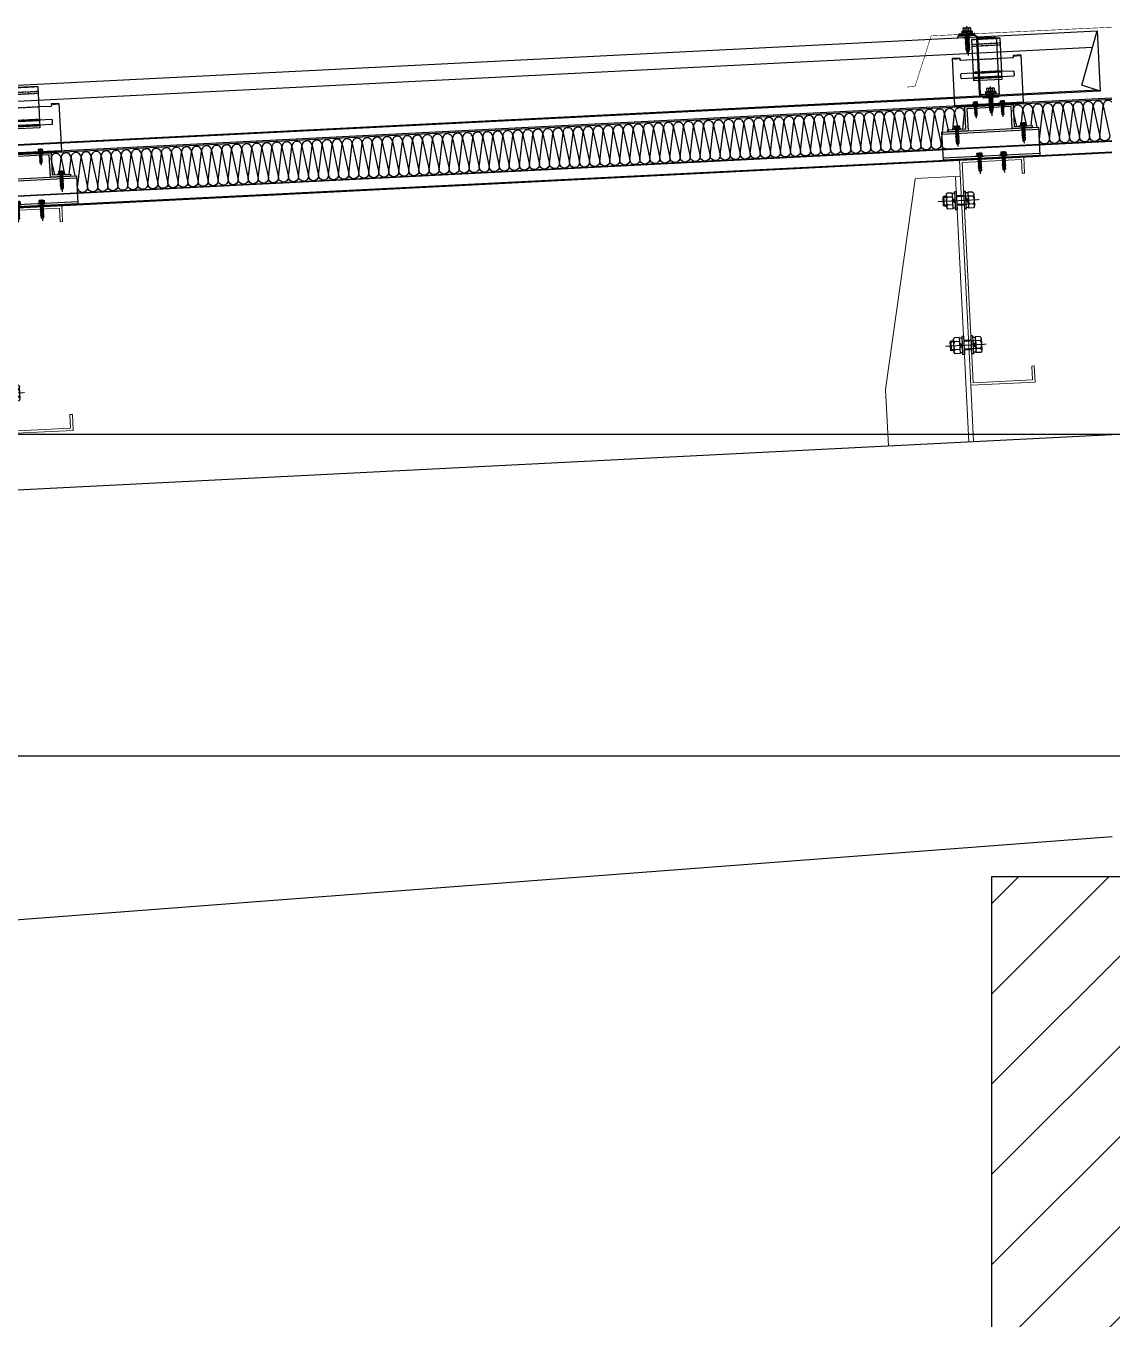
# Model space of a CAD drawing. Extents: x -599358 to 2865263, y -1062760 to 486533.
# Drawn here: x 985987 to 987337, y -666643 to -665035 of the extents above; entities that cross this region are included whole.
import ezdxf

# ---------------------------------------------------------------- set-up
doc = ezdxf.new("R2010")
doc.units = 0
for name, pattern in [('__DASH', [0.35, 0.25, -0.1]), ('CENTER', [2, 1.25, -0.25, 0.25, -0.25]), ('CENTER2', [28.575, 19.05, -3.175, 3.175, -3.175]), ('CONTINUOUS0', [0]), ('CONTINUOUS1', [0]), ('DASH', [0.35, 0.25, -0.1]), ('DOTE', [2.42, 2, -0.2, 0.02, -0.2])]:
    doc.linetypes.add(name, pattern=pattern)
for name, color, linetype in [('003_THICK', 7, 'CONTINUOUS1'), ('004_THIN', 6, 'CONTINUOUS0'), ('A-AXIS-DOTE', 14, 'DOTE'), ('A-HATCH-2', 251, 'Continuous'), ('A-LIN-V', 9, 'Continuous'), ('ACCESSORY', 11, 'Continuous'), ('BWM', 8, 'Continuous'), ('PJ', 151, 'Continuous'), ('SEAMLOK75 - SHEET', 6, 'Continuous'), ('wm-不锈钢钉 螺栓', 213, 'Continuous'), ('ZX', 1, 'CENTER2')]:
    doc.layers.add(name, color=color, linetype=linetype)
for name, color, linetype, lineweight in [('C18', 4, 'CENTER', 13), ('S-dim', 81, 'Continuous', 0), ('屋面板', 6, 'Continuous', 13), ('粗', 7, 'Continuous', 50), ('紧固件', 4, 'Continuous', 13)]:
    doc.layers.add(name, color=color, linetype=linetype, lineweight=lineweight)

# ---------------------------------------------------------------- blocks, each defined once
blk = doc.blocks.new('G$C2C10B007')
at = {"layer": 'A-LIN-V'}
h = blk.add_hatch(dxfattribs=at)
h.set_pattern_fill('ANSI31', color=252, scale=50)
h.set_pattern_definition([(45, (0, 400), (-56.1266, 56.1266), [])])
h.paths.add_polyline_path([(-150, 600), (-3050, 600), (-3050, 300), (3050, 300), (3050, 600), (150, 600), (150, 2100), (-150, 2100)])
blk.add_lwpolyline([(-150, 600), (-3050, 600), (-3050, 300), (3050, 300), (3050, 600), (150, 600), (150, 2100), (-150, 2100), (-150, 600)], dxfattribs=at)
blk = doc.blocks.new('55555')
at = {"layer": 'A-LIN-V', "color": 4}
for p, q in [((350, 700), (8250, 1100)), ((350, 0), (8250, 600))]:
    blk.add_line(p, q, dxfattribs=at)
at = {"layer": 'A-LIN-V'}
blk.add_blockref('G$C2C10B007', (8250, -1550), dxfattribs=at)
blk = doc.blocks.new('*X692')
at = {"color": 0}
for p, q in [((117.6, 205.9), (117.6, 205.9)), ((117.8, 207), (117.8, 207)), ((118, 206.4), (118, 206.4)), ((118.2, 205.7), (118.2, 205.7)), ((118.4, 206.8), (118.4, 206.8)), ((118.7, 206.2), (118.7, 206.2)), ((118.9, 207.3), (118.9, 207.3)), ((118.9, 205.5), (118.9, 205.5)), ((119.1, 206.6), (119.1, 206.6)), ((119.3, 205.9), (119.3, 205.9)), ((119.5, 207), (119.5, 207)), ((119.8, 206.4), (119.8, 206.4)), ((120, 205.7), (120, 205.7)), ((120.2, 206.8), (120.2, 206.8)), ((120.4, 206.2), (120.4, 206.2)), ((120.7, 207.3), (120.7, 207.3)), ((120.7, 205.5), (120.7, 205.5)), ((120.9, 206.6), (120.9, 206.6)), ((121.1, 205.9), (121.1, 205.9)), ((121.3, 207), (121.3, 207)), ((121.5, 206.4), (121.5, 206.4)), ((121.8, 205.7), (121.8, 205.7)), ((122, 206.8), (122, 206.8)), ((122.2, 206.2), (122.2, 206.2)), ((122.4, 207.3), (122.4, 207.3)), ((122.4, 205.5), (122.4, 205.5)), ((122.6, 206.6), (122.6, 206.6)), ((122.9, 205.9), (122.9, 205.9)), ((123.1, 207), (123.1, 207)), ((123.3, 206.4), (123.3, 206.4)), ((123.5, 205.7), (123.5, 205.7)), ((123.7, 206.8), (123.7, 206.8)), ((124, 206.2), (124, 206.2)), ((124.2, 207.3), (124.2, 207.3)), ((124.2, 205.5), (124.2, 205.5)), ((124.4, 206.6), (124.4, 206.6)), ((124.6, 205.9), (124.6, 205.9)), ((124.8, 207), (124.8, 207)), ((125.1, 206.4), (125.1, 206.4)), ((125.3, 205.7), (125.3, 205.7)), ((125.5, 206.8), (125.5, 206.8)), ((125.7, 206.2), (125.7, 206.2)), ((126, 207.3), (126, 207.3)), ((126, 205.5), (126, 205.5)), ((126.2, 206.6), (126.2, 206.6)), ((126.4, 205.9), (126.4, 205.9)), ((126.6, 207), (126.6, 207)), ((126.8, 206.4), (126.8, 206.4)), ((127.1, 205.7), (127.1, 205.7)), ((127.3, 206.8), (127.3, 206.8)), ((127.5, 206.2), (127.5, 206.2)), ((127.7, 207.3), (127.7, 207.3)), ((127.7, 205.5), (127.7, 205.5)), ((127.9, 206.6), (127.9, 206.6)), ((128.2, 205.9), (128.2, 205.9)), ((128.4, 207), (128.4, 207)), ((128.6, 206.4), (128.6, 206.4)), ((128.8, 205.7), (128.8, 205.7)), ((129, 206.8), (129, 206.8)), ((129.3, 206.2), (129.3, 206.2)), ((129.5, 207.3), (129.5, 207.3)), ((129.5, 205.5), (129.5, 205.5)), ((129.7, 206.6), (129.7, 206.6)), ((129.9, 205.9), (129.9, 205.9)), ((130.2, 207), (130.2, 207)), ((130.4, 206.4), (130.4, 206.4)), ((130.6, 205.7), (130.6, 205.7)), ((130.8, 206.8), (130.8, 206.8)), ((131, 206.2), (131, 206.2)), ((131.3, 207.3), (131.3, 207.3)), ((131.3, 205.5), (131.3, 205.5)), ((131.5, 206.6), (131.5, 206.6)), ((131.7, 205.9), (131.7, 205.9)), ((131.9, 207), (131.9, 207)), ((132.1, 206.4), (132.1, 206.4)), ((132.4, 205.7), (132.4, 205.7))]:
    blk.add_line(p, q, dxfattribs=at)
blk = doc.blocks.new('不锈钢自攻钉')
at = {"layer": 'wm-不锈钢钉 螺栓'}
for p, q in [((1047.7, 683.9), (1049.9, 685.1)), ((1047.7, 683.9), (1061.3, 683.9)), ((1047.7, 683.9), (1048.1, 683)), ((1048.1, 683), (1054.5, 683)), ((1048.2, 683), (1048.2, 681.3)), ((1048.2, 681.3), (1054.5, 681.3)), ((1049.9, 688.1), (1049.9, 685.1)), ((1049.9, 685.1), (1059.2, 685.1)), ((1051, 688.5), (1058, 688.5)), ((1057.3, 680.9), (1051.8, 679.8)), ((1051.8, 679.8), (1052.5, 680.3)), ((1051.8, 679.8), (1052.5, 679.4)), ((1057.3, 678.7), (1051.8, 677.7)), ((1051.8, 677.7), (1052.5, 678.1)), ((1051.8, 677.7), (1052.5, 677.2)), ((1057.3, 676.6), (1051.8, 675.5)), ((1051.8, 675.5), (1052.5, 676)), ((1051.8, 675.5), (1052.5, 675.1)), ((1052.2, 688.1), (1052.2, 685.1)), ((1052.5, 680.3), (1056.5, 681.3)), ((1052.5, 681.3), (1052.5, 680.3)), ((1052.5, 679.4), (1056.5, 680.4)), ((1052.5, 679.4), (1052.5, 678.1)), ((1052.5, 678.1), (1056.5, 679.2)), ((1052.5, 677.2), (1056.5, 678.3)), ((1052.5, 677.2), (1052.5, 676)), ((1052.5, 676), (1056.5, 677)), ((1052.5, 675.1), (1056.5, 676.1)), ((1054.5, 690.6), (1054.5, 654.1)), ((1061, 683), (1054.5, 683)), ((1060.9, 681.3), (1054.5, 681.3)), ((1057.3, 680.9), (1056.5, 681.3)), ((1057.3, 680.9), (1056.5, 680.4)), ((1056.5, 680.4), (1056.5, 679.2)), ((1057.3, 678.7), (1056.5, 679.2)), ((1057.3, 678.7), (1056.5, 678.3)), ((1056.5, 678.3), (1056.5, 677)), ((1056.5, 678.3), (1056.5, 677)), ((1057.3, 676.6), (1056.5, 677)), ((1057.3, 676.6), (1056.5, 676.1)), ((1056.5, 676.1), (1056.5, 674.9)), ((1056.5, 676.1), (1056.5, 674.9)), ((1056.8, 688.1), (1056.8, 685.1)), ((1059.2, 688.1), (1059.2, 685.1)), ((1061.3, 683.9), (1059.2, 685.1)), ((1060.9, 683), (1060.9, 681.3)), ((1061.3, 683.9), (1061, 683)), ((1057.3, 674.4), (1051.8, 673.4)), ((1051.8, 673.4), (1052.5, 673.8)), ((1051.8, 673.4), (1052.5, 672.9)), ((1057.3, 672.3), (1051.8, 671.2)), ((1051.8, 671.2), (1052.5, 671.7)), ((1051.8, 671.2), (1052.5, 670.8)), ((1057.3, 670.1), (1051.8, 669.1)), ((1051.8, 669.1), (1052.5, 669.5)), ((1051.8, 669.1), (1052.5, 668.6)), ((1057.3, 668), (1051.8, 666.9)), ((1051.8, 666.9), (1052.5, 667.4)), ((1051.8, 666.9), (1052.5, 666.5)), ((1057.3, 665.9), (1051.8, 664.8)), ((1051.8, 664.8), (1052.5, 665.2)), ((1051.8, 664.8), (1052.5, 664.3)), ((1057.3, 663.7), (1051.8, 662.6)), ((1051.8, 662.6), (1052.5, 663.1)), ((1051.8, 662.6), (1052.7, 662.2)), ((1052.5, 675.1), (1052.5, 673.8)), ((1052.5, 673.8), (1056.5, 674.9)), ((1052.5, 672.9), (1056.5, 674)), ((1052.5, 672.9), (1052.5, 671.7)), ((1052.5, 671.7), (1056.5, 672.7)), ((1052.5, 670.8), (1056.5, 671.9)), ((1052.5, 670.8), (1052.5, 669.5)), ((1052.5, 669.5), (1056.5, 670.6)), ((1052.5, 668.6), (1056.5, 669.7)), ((1052.5, 668.6), (1052.5, 667.4)), ((1052.5, 667.4), (1056.5, 668.4)), ((1052.5, 666.5), (1056.5, 667.6)), ((1052.5, 666.5), (1052.5, 665.2)), ((1052.5, 665.2), (1056.5, 666.3)), ((1052.5, 664.3), (1056.5, 665.4)), ((1052.5, 664.3), (1052.5, 663.1)), ((1052.5, 663.1), (1056.5, 664.1)), ((1056.9, 661.4), (1052.5, 660.5)), ((1052.5, 660.5), (1053.1, 661)), ((1052.5, 660.5), (1053.4, 660.2)), ((1052.7, 662.2), (1056.5, 663.3)), ((1052.7, 662.2), (1053.1, 661)), ((1053.1, 661), (1056.2, 661.8)), ((1054.8, 661.4), (1053.1, 661)), ((1053.4, 660.2), (1055.1, 660.7)), ((1053.4, 660.2), (1053.6, 659.4)), ((1053.6, 659.4), (1053.8, 659)), ((1053.8, 659), (1055.4, 659.4)), ((1054.8, 661.4), (1056.2, 661.8)), ((1054.8, 659.2), (1055.4, 659.4)), ((1055.1, 660.7), (1055.9, 660.9)), ((1055.4, 659.4), (1055.6, 660)), ((1055.4, 659.4), (1056, 659)), ((1055.9, 660.9), (1055.6, 660)), ((1056.9, 661.4), (1055.9, 660.9)), ((1056.2, 661.8), (1056.5, 662.7)), ((1056.2, 661.8), (1056.9, 661.4)), ((1057.3, 674.4), (1056.5, 674.9)), ((1057.3, 674.4), (1056.5, 674)), ((1056.5, 674), (1056.5, 672.7)), ((1056.5, 674), (1056.5, 672.7)), ((1057.3, 672.3), (1056.5, 672.7)), ((1057.3, 672.3), (1056.5, 671.9)), ((1056.5, 671.9), (1056.5, 670.6)), ((1056.5, 671.9), (1056.5, 670.6)), ((1057.3, 670.1), (1056.5, 670.6)), ((1057.3, 670.1), (1056.5, 669.7)), ((1056.5, 669.7), (1056.5, 668.4)), ((1056.5, 669.7), (1056.5, 668.4)), ((1057.3, 668), (1056.5, 668.4)), ((1057.3, 668), (1056.5, 667.6)), ((1056.5, 667.6), (1056.5, 666.3)), ((1056.5, 667.6), (1056.5, 666.3)), ((1057.3, 665.9), (1056.5, 666.3)), ((1057.3, 665.9), (1056.5, 665.4)), ((1056.5, 665.4), (1056.5, 664.1)), ((1056.5, 665.4), (1056.5, 664.1)), ((1057.3, 663.7), (1056.5, 664.1)), ((1057.3, 663.7), (1056.5, 663.3)), ((1056.5, 663.3), (1056.5, 662.7)), ((1056.5, 663.3), (1056.5, 662.7)), ((1056, 659), (1053.1, 658.4)), ((1053.1, 658.4), (1053.8, 659)), ((1053.1, 658.4), (1054, 658.1)), ((1054.8, 659.2), (1053.8, 659)), ((1054, 658.1), (1054.1, 658.2)), ((1054, 658.1), (1054.5, 656.6)), ((1054.1, 658.2), (1055.1, 658.4)), ((1054.5, 656.6), (1055.1, 658.4)), ((1056, 659), (1055.1, 658.4))]:
    blk.add_line(p, q, dxfattribs=at)
for centre, radius, start, end in [((1051, 686.8), 1.75, 48.3968, 131.6032), ((1054.5, 682.2), 6.35, 68.4898, 111.5102), ((1058, 686.8), 1.75, 48.3968, 131.6032)]:
    blk.add_arc(centre, radius, start, end, dxfattribs=at)
for points in [[(1057.3, 680.9), (1056.5, 680.4), (1054.5, 680.4), (1054.5, 679.9)], [(1057.3, 678.7), (1056.5, 678.3), (1054.5, 678.2), (1054.5, 677.8)], [(1057.3, 676.6), (1056.5, 676.1), (1054.5, 676.1), (1054.5, 675.6)], [(1057.3, 674.4), (1056.5, 674), (1054.5, 673.9), (1054.5, 673.5)], [(1057.3, 672.3), (1056.5, 671.9), (1054.5, 671.8), (1054.5, 671.3)], [(1057.3, 670.1), (1056.5, 669.7), (1054.5, 669.6), (1054.5, 669.2)], [(1057.3, 668), (1056.5, 667.6), (1054.5, 667.5), (1054.5, 667)], [(1057.3, 665.9), (1056.5, 665.4), (1054.5, 665.3), (1054.5, 664.9)], [(1057.3, 663.7), (1056.5, 663.3), (1054.5, 663.2), (1054.5, 662.7)], [(1056.9, 661.4), (1055.9, 660.9), (1054.5, 660.9), (1054.5, 660.5)], [(1056, 659), (1055.1, 658.4), (1054.5, 658.7), (1054.5, 658.3)]]:
    blk.add_solid(points, dxfattribs=at)
at = {"layer": 'wm-不锈钢钉 螺栓', "xscale": 0.8461538461524469, "yscale": 0.8461538461524469, "zscale": 0.8461538461524469}
blk.add_blockref('*X692', (948.7, 507.5), dxfattribs=at)
blk = doc.blocks.new('dddtttt')
h = blk.add_hatch()
h.set_pattern_fill('DOTS', color=256, scale=0.25, angle=-1.0757, style=0)
h.set_pattern_definition([(174.28895835, (-51705.5022, 4347.26674), (-0.157958908, 0.4146518906), [0, -0.396875])])
edge = h.paths.add_edge_path()
edge.add_line((87722.1, 17077.4), (87740.6, 17078.3))
edge.add_arc((87740.6, 17079), 0.75, 272.8624, 362.8624)
edge.add_line((87741.3, 17079.1), (87741.3, 17079.6))
edge.add_arc((87740.5, 17079.5), 0.75, 2.8624, 92.8624)
edge.add_line((87740.5, 17080.3), (87722, 17079.4))
edge.add_arc((87722.1, 17078.6), 0.75, 92.8624, 182.8624)
edge.add_line((87721.3, 17078.6), (87721.3, 17078.1))
edge.add_arc((87722.1, 17078.1), 0.75, 182.8624, 272.8624)
h = blk.add_hatch()
h.set_pattern_fill('DOTS', color=256, scale=0.25, angle=-1.0757, style=0)
h.set_pattern_definition([(174.28895835, (-51737.76452, 4272.00854), (-0.157958908, 0.4146518906), [0, -0.396875])])
edge = h.paths.add_edge_path()
edge.add_line((87752.1, 17000.6), (87770.6, 17001.5))
edge.add_arc((87770.5, 17002.2), 0.75, 272.8624, 362.8624)
edge.add_line((87771.3, 17002.3), (87771.3, 17002.8))
edge.add_arc((87770.5, 17002.7), 0.75, 2.8624, 92.8624)
edge.add_line((87770.5, 17003.5), (87752, 17002.6))
edge.add_arc((87752, 17001.8), 0.75, 92.8624, 182.8624)
edge.add_line((87751.3, 17001.8), (87751.3, 17001.3))
edge.add_arc((87752.1, 17001.3), 0.75, 182.8624, 272.8624)
at = {"elevation": 1.9}
blk.add_lwpolyline([(87772, 17005.4), (87750.6, 17004.3, -0.414214), (87748.5, 17006.2), (87745.1, 17074.5, 0.414214), (87741.4, 17077.8), (87719.9, 17076.7), (87720, 17075.2), (87741.5, 17076.3, -0.414214), (87743.6, 17074.4), (87747, 17006.1, 0.414214), (87750.6, 17002.8), (87772.1, 17003.9), (87772.1, 17003.9), (87768.7, 17072.2, 0.414214), (87765, 17075.5), (87745.1, 17074.5)], format="xyb", dxfattribs=at)
for points in [[(87722.1, 17077.4), (87740.6, 17078.3, 0.414214), (87741.3, 17079.1), (87741.3, 17079.6, 0.414214), (87740.5, 17080.3), (87722, 17079.4, 0.414214), (87721.3, 17078.6), (87721.3, 17078.1, 0.414214)], [(87752.1, 17000.6), (87770.6, 17001.5, 0.414214), (87771.3, 17002.3), (87771.3, 17002.8, 0.414214), (87770.5, 17003.5), (87752, 17002.6, 0.414214), (87751.3, 17001.8), (87751.3, 17001.3, 0.414214)]]:
    blk.add_lwpolyline(points, format="xyb", close=True, dxfattribs=at)
at = {"layer": 'wm-不锈钢钉 螺栓', "rotation": 2.850368667976888}
for p in [(86712.3, 16347.4, -598.2), (86741.7, 16272.4, 1.9)]:
    blk.add_blockref('不锈钢自攻钉', p, dxfattribs=at)
blk = doc.blocks.new('34t65')
at = {"color": 2, "ltscale": 50}
for p, q in [((1430037, 238183.4), (1430157, 238183.4)), ((1430037, 238148.4), (1430037, 238183.4)), ((1430037, 238180.9), (1430157, 238180.9)), ((1430157, 238183.4), (1430157, 238148.4)), ((1430157, 238150.9), (1430037, 238150.9)), ((1430157, 238148.4), (1430037, 238148.4))]:
    blk.add_line(p, q, dxfattribs=at)
blk = doc.blocks.new('*U1726')
at = {"layer": 'PJ'}
for p, q in [((-4.4, 0.5), (-4.4, 0)), ((4.4, 0), (-4.4, 0)), ((-4.1, 0.8), (-3.1, 1)), ((4.1, 0.8), (-4.1, 0.8)), ((-3.1, 3.9), (-3.1, 1)), ((3.1, 1), (-3.1, 1)), ((2.3, 4.2), (-2.3, 4.2)), ((-2, 0.8), (-1.5, 1)), ((-1.5, 3.9), (-1.5, 1)), ((-1.5, 0), (-1.5, -1.6)), ((1.5, 3.9), (1.5, 1)), ((2.2, 0.8), (1.5, 1)), ((1.5, 0), (1.5, -1.1)), ((3.1, 3.9), (3.1, 1)), ((4.1, 0.8), (3.1, 1)), ((4.4, 0.5), (4.4, 0)), ((-2.1, -1.9), (2.1, -1.4)), ((-2.1, -1.9), (-1.5, -1.6)), ((-2.1, -1.9), (-1.5, -2.2)), ((-2.1, -3.3), (2.1, -2.8)), ((-2.1, -3.3), (-1.5, -3)), ((-2.1, -3.3), (-1.5, -3.6)), ((-2.1, -4.7), (2.1, -4.2)), ((-2.1, -4.7), (-1.5, -4.4)), ((-2.1, -4.7), (-1.5, -5)), ((-2.1, -6.1), (2.1, -5.6)), ((-2.1, -6.1), (-1.5, -5.8)), ((-2.1, -6.1), (-1.5, -6.4)), ((-2.1, -7.5), (2.1, -7)), ((-2.1, -7.5), (-1.5, -7.2)), ((-2.1, -7.5), (-1.5, -7.8)), ((-2.1, -8.9), (2.1, -8.4)), ((-2.1, -8.9), (-1.5, -8.6)), ((-2.1, -8.9), (-1.5, -9.2)), ((-2.1, -10.3), (2.1, -9.8)), ((-2.1, -10.3), (-1.5, -10)), ((-2.1, -10.3), (-1.5, -10.6)), ((-2.1, -11.7), (2.1, -11.2)), ((-2.1, -11.7), (-1.5, -11.4)), ((-2.1, -11.7), (-1.5, -12)), ((-2.1, -13.1), (-1.5, -12.8)), ((-2.1, -13.1), (-1.1, -13)), ((-2.1, -13.1), (-1.5, -13.4)), ((-1.5, -1.6), (1.5, -1.1)), ((-1.5, -2.2), (1.5, -1.7)), ((-1.5, -2.2), (-1.5, -3)), ((-1.5, -3), (1.5, -2.5)), ((-1.5, -3.6), (1.5, -3.1)), ((-1.5, -3.6), (-1.5, -4.4)), ((-1.5, -4.4), (1.5, -3.9)), ((-1.5, -5), (1.5, -4.5)), ((-1.5, -5), (-1.5, -5.8)), ((-1.5, -5.8), (1.5, -5.3)), ((-1.5, -6.4), (1.5, -5.9)), ((-1.5, -6.4), (-1.5, -7.2)), ((-1.5, -7.2), (1.5, -6.7)), ((-1.5, -7.8), (1.5, -7.3)), ((-1.5, -7.8), (-1.5, -8.6)), ((-1.5, -8.6), (1.5, -8.1)), ((-1.5, -9.2), (1.5, -8.7)), ((-1.5, -9.2), (-1.5, -10)), ((-1.5, -10), (1.5, -9.5)), ((-1.5, -10.6), (1.5, -10.1)), ((-1.5, -10.6), (-1.5, -11.4)), ((-1.5, -11.4), (1.5, -10.9)), ((-1.5, -12), (1.5, -11.5)), ((-1.5, -12), (-1.5, -12.8)), ((-1.5, -12.8), (-1, -12.7)), ((-1.5, -13.4), (-1.5, -17.2)), ((-1.5, -13.4), (-1.3, -13.4)), ((0.6, -12.4), (1.5, -12.3)), ((0.7, -12.8), (2.1, -12.6)), ((0.7, -13), (1.5, -12.9)), ((0.7, -13.8), (1.5, -13.7)), ((0.7, -14.2), (2.1, -14)), ((0.7, -14.4), (1.5, -14.3)), ((1.5, -0.3), (1.5, -1.1)), ((2.1, -1.4), (1.5, -1.1)), ((2.1, -1.4), (1.5, -1.7)), ((1.5, -1.7), (1.5, -2.5)), ((2.1, -2.8), (1.5, -2.5)), ((2.1, -2.8), (1.5, -3.1)), ((1.5, -3.1), (1.5, -3.9)), ((2.1, -4.2), (1.5, -3.9)), ((2.1, -4.2), (1.5, -4.5)), ((1.5, -4.5), (1.5, -5.3)), ((2.1, -5.6), (1.5, -5.3)), ((2.1, -5.6), (1.5, -5.9)), ((1.5, -5.9), (1.5, -6.7)), ((2.1, -7), (1.5, -6.7)), ((2.1, -7), (1.5, -7.3)), ((1.5, -7.3), (1.5, -8.1)), ((2.1, -8.4), (1.5, -8.1)), ((2.1, -8.4), (1.5, -8.7)), ((1.5, -8.7), (1.5, -9.5)), ((2.1, -9.8), (1.5, -9.5)), ((2.1, -9.8), (1.5, -10.1)), ((1.5, -10.1), (1.5, -10.9)), ((2.1, -11.2), (1.5, -10.9)), ((2.1, -11.2), (1.5, -11.5)), ((1.5, -11.5), (1.5, -12.3)), ((2.1, -12.6), (1.5, -12.3)), ((2.1, -12.6), (1.5, -12.9)), ((1.5, -12.9), (1.5, -13.7)), ((2.1, -14), (1.5, -13.7)), ((2.1, -14), (1.5, -14.3)), ((1.5, -14.3), (1.5, -17.2)), ((0, -18.6), (-1.5, -17.2)), ((0, -18.6), (1.5, -17.2))]:
    blk.add_line(p, q, dxfattribs=at)
blk.add_lwpolyline([(0, -18.6), (0.7, -14.4), (0.7, -12.7, 0.417657), (0.4, -12.4, 0.097062), (-1, -12.7), (-1.5, -13.8)], format="xyb", dxfattribs=at)
for centre, radius, start, end in [((-4.1, 0.5), 0.3, 90, 180), ((-2.3, 3.3), 0.951, 35.4009, 144.5991), ((0, 1), 3.2, 61.0594, 118.9406), ((2.3, 3.3), 0.951, 35.4009, 144.5991), ((4.1, 0.5), 0.3, 0, 90)]:
    blk.add_arc(centre, radius, start, end, dxfattribs=at)
at = {"layer": 'ZX', "ltscale": 0.2}
blk.add_line((0, 4.9), (0, -21), dxfattribs=at)
blk = doc.blocks.new('A$C2F3B4A73')
at = {"layer": '粗', "lineweight": -2}
for p, q in [((25.2, 101.1), (60.4, 101.1)), ((25.2, 101.1), (25.2, 49.6)), ((60.4, 101.1), (60.4, 49.6)), ((0, 78.7), (9.6, 78.7)), ((0, 78.7), (0, 19.8)), ((9.6, 78.7), (9.6, 76.3)), ((10.4, 75.5), (25.2, 75.5)), ((60.4, 75.5), (75.2, 75.5)), ((76, 78.7), (85.6, 78.7)), ((76, 78.7), (76, 76.3)), ((85.6, 78.7), (85.6, 19.8)), ((9.6, 58.4), (9.6, 53.6)), ((10.4, 59.2), (25.2, 59.2)), ((10.4, 52.8), (25.2, 52.8)), ((25.2, 58.4), (60.4, 58.4)), ((25.2, 53.6), (60.4, 53.6)), ((25.2, 49.6), (60.4, 49.6)), ((60.4, 59.2), (75.2, 59.2)), ((60.4, 52.8), (75.2, 52.8)), ((76, 58.4), (76, 53.6)), ((0, 19.8), (85.6, 19.8)), ((0, 18.8), (0, 19.8)), ((0, 18.8), (85.6, 18.8)), ((14.4, 19.8), (14.4, 18.8)), ((71.2, 19.8), (71.2, 18.8)), ((85.6, 19.8), (85.6, 18.8))]:
    blk.add_line(p, q, dxfattribs=at)
at = {"layer": '粗', "linetype": 'DASH', "lineweight": -2}
for p, q in [((25.2, 100.6), (60.4, 100.6)), ((25.2, 94.7), (60.4, 94.7)), ((25.2, 92.3), (60.4, 92.3)), ((0, 77.7), (9.6, 77.7)), ((25.2, 75.5), (60.4, 75.5)), ((76, 77.7), (85.6, 77.7)), ((25.2, 60), (60.4, 60)), ((25.2, 59.2), (60.4, 59.2)), ((25.2, 52.8), (60.4, 52.8)), ((25.2, 52), (60.4, 52)), ((16, 19.8), (16, 18.8)), ((21.6, 19.8), (21.6, 18.8)), ((29.6, 19.8), (29.6, 18.8)), ((35.2, 19.8), (35.2, 18.8)), ((50.4, 19.8), (50.4, 18.8)), ((56, 19.8), (56, 18.8)), ((64, 19.8), (64, 18.8)), ((69.6, 19.8), (69.6, 18.8))]:
    blk.add_line(p, q, dxfattribs=at)
at = {"layer": '粗', "lineweight": -2}
for centre, start, end in [((10.4, 76.3), 180, 270), ((75.2, 76.3), 270, 0), ((10.4, 58.4), 90, 180), ((10.4, 53.6), 180, 270), ((75.2, 58.4), 0, 90), ((75.2, 53.6), 270, 0)]:
    blk.add_arc(centre, 0.8, start, end, dxfattribs=at)
at = {"layer": '紧固件', "color": 2, "yscale": 0.8, "zscale": 0.8}
for p, xscale in [((26.1, 19.8), 0.8), ((59.5, 19.8), -0.8)]:
    blk.add_blockref('*U1726', p, dxfattribs=dict(at, xscale=xscale))
blk = doc.blocks.new('A$C51791418')
blk.add_blockref('A$C2F3B4A73', (-42.8, -15.8))
blk = doc.blocks.new('*U1756')
at = {"layer": '003_THICK', "color": 2}
for points in [[(-11, 13.1, 0.611769), (-11, 6.5, 0.611769)], [(-11, 6.5, 0.305859), (-11, -6.5, 0.305859)], [(31.2, 6.5, 0.61177), (31.2, 13.1, 0.61177)], [(31.2, -6.5, 0.305858), (31.2, 6.5, 0.305858)], [(-11, -6.5, 0.611769), (-11, -13.1, 0.611769)], [(31.2, -13.1, 0.61177), (31.2, -6.5, 0.61177)]]:
    blk.add_lwpolyline(points, format="xyb", dxfattribs=at)
for points in [[(-13, 9.8), (-13, -9.8)], [(-11, 13.1), (-3, 13.1)], [(-11, 6.5), (-3, 6.5)], [(-3.6, 8), (-3.6, -8)], [(-3, 13.1), (-3, -13.1)], [(-3, 12.1), (1.1, 12.1)], [(-3, 0), (1.1, 4.1)], [(-3, -4.1), (1.1, 0)], [(1.1, 15), (4.1, 15)], [(1.1, 15), (1.1, -15)], [(4.1, 15), (4.1, -15)], [(4.1, 8), (16.1, 8)], [(16.1, 15), (16.1, -15)], [(16.1, 15), (19.1, 15)], [(19.1, 15), (19.1, -15)], [(19.1, 12.1), (23.2, 12.1)], [(19.1, 0), (23.2, 4.1)], [(23.2, 13.1), (23.2, -13.1)], [(23.2, 13.1), (31.2, 13.1)], [(23.2, 6.5), (31.2, 6.5)], [(33.2, 9.8), (33.2, -9.8)], [(33.2, 8), (37.5, 8)], [(37.5, 8), (37.5, -8)], [(37.5, 8), (39, 6.5)], [(39, 6.5), (39, -6.5)], [(-11, -6.5), (-3, -6.5)], [(-11, -13.1), (-3, -13.1)], [(-3, -12.1), (1.1, -12.1)], [(1.1, -15), (4.1, -15)], [(4.1, -8), (16.1, -8)], [(16.1, -15), (19.1, -15)], [(19.1, -4.1), (23.2, 0)], [(19.1, -12.1), (23.2, -12.1)], [(23.2, -6.5), (31.2, -6.5)], [(23.2, -13.1), (31.2, -13.1)], [(33.2, -8), (37.5, -8)], [(37.5, -8), (39, -6.5)]]:
    blk.add_lwpolyline(points, dxfattribs=at)
at = {"layer": '004_THIN', "color": 2}
for points in [[(-3.6, 6.5), (16.1, 6.5)], [(33.2, 6.5), (39, 6.5)], [(-3.6, -6.5), (16.1, -6.5)], [(33.2, -6.5), (39, -6.5)]]:
    blk.add_lwpolyline(points, dxfattribs=at)
at = {"layer": 'C18', "color": 1, "ltscale": 0.6}
blk.add_lwpolyline([(-21, 0), (47, 0)], dxfattribs=at)
blk = doc.blocks.new('*U1755')
at = {"layer": '003_THICK', "color": 2}
for points in [[(-11, 13.1, 0.611769), (-11, 6.5, 0.611769)], [(-11, 6.5, 0.305859), (-11, -6.5, 0.305859)], [(31.2, 6.5, 0.61177), (31.2, 13.1, 0.61177)], [(31.2, -6.5, 0.305858), (31.2, 6.5, 0.305858)], [(-11, -6.5, 0.611769), (-11, -13.1, 0.611769)], [(31.2, -13.1, 0.61177), (31.2, -6.5, 0.61177)]]:
    blk.add_lwpolyline(points, format="xyb", dxfattribs=at)
for points in [[(-13, 9.8), (-13, -9.8)], [(-11, 13.1), (-3, 13.1)], [(-11, 6.5), (-3, 6.5)], [(-3.6, 8), (-3.6, -8)], [(-3, 13.1), (-3, -13.1)], [(-3, 12.1), (1.1, 12.1)], [(-3, 0), (1.1, 4.1)], [(-3, -4.1), (1.1, 0)], [(1.1, 15), (4.1, 15)], [(1.1, 15), (1.1, -15)], [(4.1, 15), (4.1, -15)], [(4.1, 8), (16.1, 8)], [(16.1, 15), (16.1, -15)], [(16.1, 15), (19.1, 15)], [(19.1, 15), (19.1, -15)], [(19.1, 12.1), (23.2, 12.1)], [(19.1, 0), (23.2, 4.1)], [(23.2, 13.1), (23.2, -13.1)], [(23.2, 13.1), (31.2, 13.1)], [(23.2, 6.5), (31.2, 6.5)], [(33.2, 9.8), (33.2, -9.8)], [(33.2, 8), (37.5, 8)], [(37.5, 8), (37.5, -8)], [(37.5, 8), (39, 6.5)], [(39, 6.5), (39, -6.5)], [(-11, -6.5), (-3, -6.5)], [(-11, -13.1), (-3, -13.1)], [(-3, -12.1), (1.1, -12.1)], [(1.1, -15), (4.1, -15)], [(4.1, -8), (16.1, -8)], [(16.1, -15), (19.1, -15)], [(19.1, -4.1), (23.2, 0)], [(19.1, -12.1), (23.2, -12.1)], [(23.2, -6.5), (31.2, -6.5)], [(23.2, -13.1), (31.2, -13.1)], [(33.2, -8), (37.5, -8)], [(37.5, -8), (39, -6.5)]]:
    blk.add_lwpolyline(points, dxfattribs=at)
at = {"layer": '004_THIN', "color": 2}
for points in [[(-3.6, 6.5), (16.1, 6.5)], [(33.2, 6.5), (39, 6.5)], [(-3.6, -6.5), (16.1, -6.5)], [(33.2, -6.5), (39, -6.5)]]:
    blk.add_lwpolyline(points, dxfattribs=at)
at = {"layer": 'C18', "color": 1, "ltscale": 0.6}
blk.add_lwpolyline([(-21, 0), (47, 0)], dxfattribs=at)
blk = doc.blocks.new('1112')
at = {"color": 2}
blk.add_lwpolyline([(1432456, 238570.9), (1432478.5, 238570.9), (1432478.5, 238598.4), (1432538.5, 238598.4), (1432538.5, 238570.9), (1432561, 238570.9), (1432561, 238568.4), (1432536, 238568.4), (1432536, 238595.9), (1432481, 238595.9), (1432481, 238568.4), (1432456, 238568.4)], close=True, dxfattribs=at)
at = {"layer": 'S-dim', "ltscale": 10}
for p, q in [((1432412.5, 238512.7), (1432468.5, 238512.7)), ((1432412.5, 238511.6), (1432362.5, 238252.3)), ((1432462.5, 238511.6), (1432462.5, 238182.3)), ((1432362.5, 238252.3), (1432362.5, 238182.3)), ((1432468.5, 238252.3), (1432468.5, 238182.3)), ((1432362.5, 238182.3), (1432468.5, 238182.3))]:
    blk.add_line(p, q, dxfattribs=at)
at = {"layer": 'S-dim', "color": 6, "ltscale": 10}
blk.add_lwpolyline([(1432548.5, 238512.3), (1432548.5, 238532.3), (1432468.5, 238532.3), (1432468.5, 238252.3), (1432548.5, 238252.3), (1432548.5, 238272.3), (1432545.5, 238272.3), (1432545.5, 238255.3), (1432471.5, 238255.3), (1432471.5, 238529.3), (1432545.5, 238529.3), (1432545.5, 238512.3)], close=True, dxfattribs=at)
blk.add_blockref('34t65', (2411.5, 385))
at = {"xscale": -0.7500000000000001, "yscale": 0.7500000000000001, "zscale": 0.7500000000000001, "rotation": 359.9999999722328}
for name, p in [('*U1756', (1432474.6, 238482.3)), ('*U1755', (1432474.6, 238302.3))]:
    blk.add_blockref(name, p, dxfattribs=at)
at = {"layer": 'SEAMLOK75 - SHEET', "xscale": -1}
blk.add_blockref('A$C51791418', (1432508.5, 238596.4), dxfattribs=at)
at = {"layer": '紧固件', "xscale": -1.023999999801318, "yscale": 1.023999999801318, "zscale": 1.023999999801318}
for p in [(1432467.3, 238570.9), (1432549.8, 238570.9, 0), (1432493.5, 238535.9), (1432523.5, 238535.9)]:
    blk.add_blockref('*U1726', p, dxfattribs=at)

msp = doc.modelspace()

# ---------------------------------------------------------------- linework, layer by layer
at = {"color": 1, "ltscale": 50}
for p, q in [((987337.1, -665125.2), (979529.6, -665518)), ((987337.1, -665126.7), (979530.9, -665519.5))]:
    msp.add_line(p, q, dxfattribs=at)
at = {"color": 4, "ltscale": 50}
for p, q in [((979653.4, -665564.5), (987337.1, -665177.9, 0)), ((979653.4, -665565.3), (987337.1, -665178.7, 0)), ((979652.9, -665579.5), (987337.1, -665192.9, 0)), ((979653.4, -665578.7), (987337.1, -665192.1, 0))]:
    msp.add_line(p, q, dxfattribs=at)
at = {"color": 2, "ltscale": 50}
msp.add_line((979653.4, -665578.4), (987337.1, -665191.8, 0), dxfattribs=at)
at = {"layer": 'A-AXIS-DOTE', "linetype": '__DASH', "ltscale": 2}
for p, q in [((1070356.7, -665543.2), (970318.1, -665543.2)), ((1070356.7, -665943.2), (970318.1, -665943.2))]:
    msp.add_line(p, q, dxfattribs=at)
at = {"layer": 'A-HATCH-2', "ltscale": 50}
msp.add_line((987322.3, -665116.3, 0), (987299.8, -665109), dxfattribs=at)
at = {"layer": 'BWM', "elevation": 0}
for points in [[(987131.2, -665188.2, -0.414214), (987124.7, -665182.3), (987129, -665144.6, 1), (987116.5, -665145.2), (987124.7, -665182.3, -1), (987112.2, -665182.9), (987116.5, -665145.2, 1), (987104, -665145.8), (987112.2, -665182.9, -1), (987099.7, -665183.6), (987104, -665145.8, 1), (987091.6, -665146.4), (987099.7, -665183.6, -1), (987087.2, -665184.2), (987091.6, -665146.4, 1), (987079.1, -665147.1), (987087.2, -665184.2, -1), (987074.7, -665184.8), (987079.1, -665147.1, 1), (987066.6, -665147.7), (987074.7, -665184.8, -1), (987062.2, -665185.4), (987066.6, -665147.7, 1), (987054.1, -665148.3), (987062.2, -665185.4, -1), (987049.8, -665186.1), (987054.1, -665148.3, 1), (987041.6, -665149), (987049.8, -665186.1, -1), (987037.3, -665186.7), (987041.6, -665149, 1), (987029.1, -665149.6), (987037.3, -665186.7, -1), (987024.8, -665187.3), (987029.1, -665149.6, 1), (987016.7, -665150.2), (987024.8, -665187.3, -1), (987012.3, -665188), (987016.7, -665150.2, 1), (987004.2, -665150.8), (987012.3, -665188, -1), (986999.8, -665188.6), (987004.2, -665150.8, 1), (986991.7, -665151.5), (986999.8, -665188.6, -1), (986987.3, -665189.2), (986991.7, -665151.5, 1), (986979.2, -665152.1), (986987.3, -665189.2, -1), (986974.9, -665189.8), (986979.2, -665152.1, 1), (986966.7, -665152.7), (986974.9, -665189.8, -1), (986962.4, -665190.5), (986966.7, -665152.7, 1), (986954.2, -665153.4), (986962.4, -665190.5, -1), (986949.9, -665191.1), (986954.2, -665153.4, 1), (986941.8, -665154), (986949.9, -665191.1, -1), (986937.4, -665191.7), (986941.8, -665154, 1), (986929.3, -665154.6), (986937.4, -665191.7, -1), (986924.9, -665192.4), (986929.3, -665154.6, 1), (986916.8, -665155.2), (986924.9, -665192.4, -1), (986912.4, -665193), (986916.8, -665155.2, 1), (986904.3, -665155.9), (986912.4, -665193, -1), (986899.9, -665193.6), (986904.3, -665155.9, 1), (986891.8, -665156.5), (986899.9, -665193.6, -1), (986887.5, -665194.2), (986891.8, -665156.5, 1), (986879.3, -665157.1), (986887.5, -665194.2, -1), (986875, -665194.9), (986879.3, -665157.1, 1), (986866.8, -665157.7), (986875, -665194.9, -1), (986862.5, -665195.5), (986866.8, -665157.7, 1), (986854.4, -665158.4), (986862.5, -665195.5, -1), (986850, -665196.1), (986854.4, -665158.4, 1), (986841.9, -665159), (986850, -665196.1, -1), (986837.5, -665196.8), (986841.9, -665159, 1), (986829.4, -665159.6), (986837.5, -665196.8, -1), (986825, -665197.4), (986829.4, -665159.6, 1), (986816.9, -665160.3), (986825, -665197.4, -1), (986812.6, -665198), (986816.9, -665160.3, 1), (986804.4, -665160.9), (986812.6, -665198, -1), (986800.1, -665198.6), (986804.4, -665160.9, 1), (986791.9, -665161.5), (986800.1, -665198.6, -1), (986787.6, -665199.3), (986791.9, -665161.5, 1), (986779.5, -665162.1), (986787.6, -665199.3, -1), (986775.1, -665199.9), (986779.5, -665162.1, 1), (986767, -665162.8), (986775.1, -665199.9, -1), (986762.6, -665200.5), (986767, -665162.8, 1), (986754.5, -665163.4), (986762.6, -665200.5, -1), (986750.1, -665201.2), (986754.5, -665163.4, 1), (986742, -665164), (986750.1, -665201.2, -1), (986737.7, -665201.8), (986742, -665164, 1), (986729.5, -665164.7), (986737.7, -665201.8, -1), (986725.2, -665202.4), (986729.5, -665164.7, 1), (986717, -665165.3), (986725.2, -665202.4, -1), (986712.7, -665203), (986717, -665165.3, 1), (986704.6, -665165.9), (986712.7, -665203, -1), (986700.2, -665203.7), (986704.6, -665165.9, 1), (986692.1, -665166.5), (986700.2, -665203.7, -1), (986687.7, -665204.3), (986692.1, -665166.5, 1), (986679.6, -665167.2), (986687.7, -665204.3, -1), (986675.2, -665204.9), (986679.6, -665167.2, 1), (986667.1, -665167.8), (986675.2, -665204.9, -1), (986662.7, -665205.5), (986667.1, -665167.8, 1), (986654.6, -665168.4), (986662.7, -665205.5, -1), (986650.3, -665206.2), (986654.6, -665168.4, 1), (986642.1, -665169.1), (986650.3, -665206.2, -1), (986637.8, -665206.8), (986642.1, -665169.1, 1), (986629.6, -665169.7), (986637.8, -665206.8, -1), (986625.3, -665207.4), (986629.6, -665169.7, 1), (986617.2, -665170.3), (986625.3, -665207.4, -1), (986612.8, -665208.1), (986617.2, -665170.3, 1), (986604.7, -665170.9), (986612.8, -665208.1, -1), (986600.3, -665208.7), (986604.7, -665170.9, 1), (986592.2, -665171.6), (986600.3, -665208.7, -1), (986587.8, -665209.3), (986592.2, -665171.6, 1), (986579.7, -665172.2), (986587.8, -665209.3, -1), (986575.4, -665209.9), (986579.7, -665172.2, 1), (986567.2, -665172.8), (986575.4, -665209.9, -1), (986562.9, -665210.6), (986567.2, -665172.8, 1), (986554.7, -665173.5), (986562.9, -665210.6, -1), (986550.4, -665211.2), (986554.7, -665173.5, 1), (986542.3, -665174.1), (986550.4, -665211.2, -1), (986537.9, -665211.8), (986542.3, -665174.1, 1), (986529.8, -665174.7), (986537.9, -665211.8, -1), (986525.4, -665212.5), (986529.8, -665174.7, 1), (986517.3, -665175.3), (986525.4, -665212.5, -1), (986512.9, -665213.1), (986517.3, -665175.3, 1), (986504.8, -665176), (986512.9, -665213.1, -1), (986500.5, -665213.7), (986504.8, -665176, 1), (986492.3, -665176.6), (986500.5, -665213.7, -1), (986488, -665214.3), (986492.3, -665176.6, 1), (986479.8, -665177.2), (986488, -665214.3, -1), (986475.5, -665215), (986479.8, -665177.2, 1), (986467.4, -665177.8), (986475.5, -665215, -1), (986463, -665215.6), (986467.4, -665177.8, 1), (986454.9, -665178.5), (986463, -665215.6, -1), (986450.5, -665216.2), (986454.9, -665178.5, 1), (986442.4, -665179.1), (986450.5, -665216.2, -1), (986438, -665216.9), (986442.4, -665179.1, 1), (986429.9, -665179.7), (986438, -665216.9, -1), (986425.5, -665217.5), (986429.9, -665179.7, 1), (986417.4, -665180.4), (986425.5, -665217.5, -1), (986413.1, -665218.1), (986417.4, -665180.4, 1), (986404.9, -665181), (986413.1, -665218.1, -1), (986400.6, -665218.7), (986404.9, -665181, 1), (986392.4, -665181.6), (986400.6, -665218.7, -1), (986388.1, -665219.4), (986392.4, -665181.6, 1), (986380, -665182.2), (986388.1, -665219.4, -1), (986375.6, -665220), (986380, -665182.2, 1), (986367.5, -665182.9), (986375.6, -665220, -1), (986363.1, -665220.6), (986367.5, -665182.9, 1), (986355, -665183.5), (986363.1, -665220.6, -1), (986350.6, -665221.2), (986355, -665183.5, 1), (986342.5, -665184.1), (986350.6, -665221.2, -1), (986338.2, -665221.9), (986342.5, -665184.1, 1), (986330, -665184.8), (986338.2, -665221.9, -1), (986325.7, -665222.5), (986330, -665184.8, 1), (986317.5, -665185.4), (986325.7, -665222.5, -1), (986313.2, -665223.1), (986317.5, -665185.4, 1), (986305.1, -665186), (986313.2, -665223.1, -1), (986300.7, -665223.8), (986305.1, -665186, 1), (986292.6, -665186.6), (986300.7, -665223.8, -1), (986288.2, -665224.4), (986292.6, -665186.6, 1), (986280.1, -665187.3), (986288.2, -665224.4, -1), (986275.7, -665225), (986280.1, -665187.3, 1), (986267.6, -665187.9), (986275.7, -665225, -1), (986263.3, -665225.6), (986267.6, -665187.9, 1), (986255.1, -665188.5), (986263.3, -665225.6, -1), (986250.8, -665226.3), (986255.1, -665188.5, 1), (986242.6, -665189.2), (986250.8, -665226.3, -1), (986238.3, -665226.9), (986242.6, -665189.2, 1), (986230.2, -665189.8), (986238.3, -665226.9, -1), (986225.8, -665227.5), (986230.2, -665189.8, 1), (986217.7, -665190.4), (986225.8, -665227.5, -1), (986213.3, -665228.2), (986217.7, -665190.4, 1), (986205.2, -665191), (986213.3, -665228.2, -1), (986200.8, -665228.8), (986205.2, -665191, 1), (986192.7, -665191.7), (986200.8, -665228.8, -1), (986188.3, -665229.4), (986192.7, -665191.7, 1), (986180.2, -665192.3), (986188.3, -665229.4, -1), (986175.9, -665230), (986180.2, -665192.3, 1), (986167.7, -665192.9), (986175.9, -665230, -1), (986163.4, -665230.7), (986167.7, -665192.9, 1), (986155.2, -665193.5), (986163.4, -665230.7, -1), (986150.9, -665231.3), (986155.2, -665193.5, 1), (986142.8, -665194.2), (986150.9, -665231.3, -1), (986138.4, -665231.9), (986142.8, -665194.2, 1), (986130.3, -665194.8), (986138.4, -665231.9, -1), (986125.9, -665232.6), (986130.3, -665194.8, 1), (986117.8, -665195.4), (986125.9, -665232.6, -1), (986113.4, -665233.2), (986117.8, -665195.4, 1), (986105.3, -665196.1), (986113.4, -665233.2, -1), (986101, -665233.8), (986105.3, -665196.1, 1), (986092.8, -665196.7), (986101, -665233.8, -1), (986088.5, -665234.4), (986092.8, -665196.7, 1), (986080.3, -665197.3), (986088.5, -665234.4, -1), (986076, -665235.1), (986080.3, -665197.3, 1), (986067.9, -665197.9), (986076, -665235.1, -1), (986063.5, -665235.7), (986067.9, -665197.9, 1), (986055.4, -665198.6), (986063.5, -665235.7, -1), (986051, -665236.3), (986055.4, -665198.6, 1), (986042.9, -665199.2), (986047.8, -665221.6)], [(987139.2, -665164.2), (987141.5, -665143.9, 1), (987129, -665144.6), (987133.9, -665167)], [(987151.6, -665163.6), (987154, -665143.3, 1), (987141.5, -665143.9), (987145.9, -665163.9)], [(987224.1, -665159.9), (987226.4, -665139.7, 1), (987213.9, -665140.3), (987218.3, -665160.2)], [(987236.5, -665159.3), (987238.9, -665139, 1), (987226.4, -665139.7), (987230.8, -665159.6)], [(987337.1, -665130, 0.698315), (987326.3, -665134.6), (987334.4, -665171.8, -1), (987321.9, -665172.4), (987326.3, -665134.6, 1), (987313.8, -665135.3), (987321.9, -665172.4, -1), (987309.4, -665173), (987313.8, -665135.3, 1), (987301.3, -665135.9), (987309.4, -665173, -1), (987296.9, -665173.6), (987301.3, -665135.9, 1), (987288.8, -665136.5), (987296.9, -665173.6, -1), (987284.5, -665174.3), (987288.8, -665136.5, 1), (987276.3, -665137.1), (987284.5, -665174.3, -1), (987272, -665174.9), (987276.3, -665137.1, 1), (987263.8, -665137.8), (987272, -665174.9, -1), (987259.5, -665175.5), (987263.8, -665137.8, 1), (987251.4, -665138.4), (987259.5, -665175.5, -1), (987247, -665176.2), (987251.4, -665138.4, 1), (987238.9, -665139), (987243.8, -665161.4)], [(986028.1, -665220.1), (986030.4, -665199.8, 1), (986017.9, -665200.5), (986022.3, -665220.4)], [(986040.6, -665219.5), (986042.9, -665199.2, 1), (986030.4, -665199.8), (986034.8, -665219.8)]]:
    msp.add_lwpolyline(points, format="xyb", dxfattribs=at)
at = {"layer": 'SEAMLOK75 - SHEET'}
for p, q in [((979395.5, -665440, 0), (987318.6, -665041.4, 0)), ((987299.8, -665109), (987318.6, -665041.4, 0)), ((987318.6, -665041.4, 0), (987322.3, -665116.3, 0)), ((979396.5, -665460, 0), (987312.9, -665061.7, 0)), ((987168.7, -665048.9, 0), (987172.5, -665123.8, 0)), ((987319.7, -665115.4, 0), (979399.3, -665513.9, 0)), ((987322.3, -665116.3, 0), (979399.3, -665514.9, 0))]:
    msp.add_line(p, q, dxfattribs=at)
at = {"layer": '屋面板', "color": 2, "const_width": 0.7, "elevation": -1.9}
msp.add_lwpolyline([(987082.2, -665111.5), (987092.5, -665110), (987112.3, -665047.7), (987337.1, -665036.9)], dxfattribs=at)

# ---------------------------------------------------------------- block references
at = {"rotation": 2.880198892200936}
for p in [(-431525.7, -975411.8, 0), (-432721.7, -975472, 0)]:
    msp.add_blockref('1112', p, dxfattribs=at)
at = {"layer": 'A-LIN-V'}
msp.add_blockref('55555', (979087.4, -666643.2), dxfattribs=at)
at = {"layer": 'ACCESSORY', "rotation": 359.9998213394601}
msp.add_blockref('dddtttt', (899425.2, -682124.9, -1.9), dxfattribs=at)

doc.saveas('drawing.dxf')
